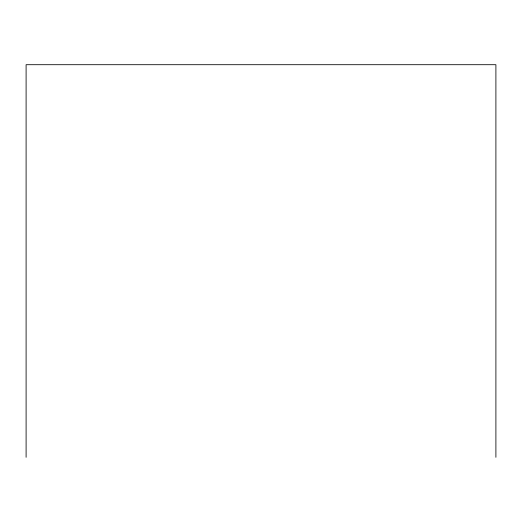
<?xml version="1.0" encoding="UTF-8"?>
<svg xmlns="http://www.w3.org/2000/svg" width="522" height="522" viewBox="0 0 522 522"><rect width="100%" height="100%" fill="white"/><g stroke="black" fill="none" stroke-linecap="round" stroke-linejoin="round"><path stroke-width="0.78" d="M495.9 457.298L495.9 64.702L26.1 64.702L26.1 457.298"/></g></svg>
